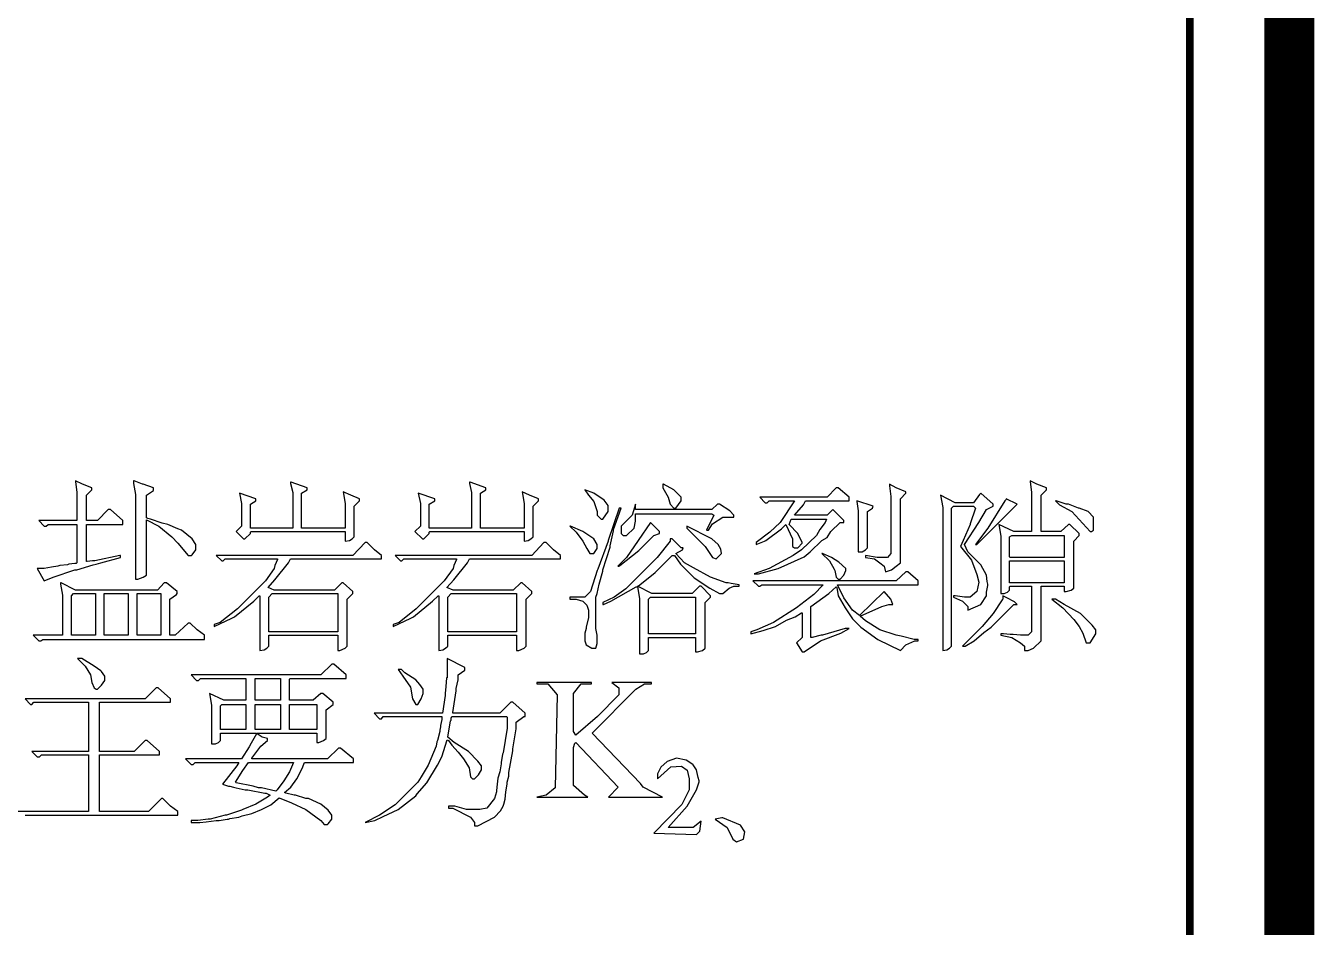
# Model space of a CAD drawing. Extents: x 94 to 452, y -72 to 1042.
# Drawn here: x 425.83 to 451.73, y 208.45 to 226.56 of the extents above; entities that cross this region are included whole.
import ezdxf

# ---------------------------------------------------------------- set-up
doc = ezdxf.new("R2010")
doc.units = 0
doc.header["$MEASUREMENT"] = 0
doc.layers.add('TREE_LAYER', color=7, linetype='Continuous')

msp = doc.modelspace()

# ---------------------------------------------------------------- linework, layer by layer
at = {"layer": 'TREE_LAYER'}
for points, const_width, elevation in [([(451.22612, 995.005583), (451.22612, 11.113007), (451.22612, 10.313007), (451.22612, -71.498816), (94.22612, -71.498816), (94.22612, -69.496695), (94.22612, 9.432416), (94.22612, 10.313007), (94.22612, 11.113007), (94.22612, 13.086307)], 1, 2891.008799), ([(96.22612, 13.086307), (96.22612, 11.113007), (96.22612, 10.313007), (96.22612, 9.432416), (96.22612, 9.432416), (96.22612, -69.496695), (96.22612, -69.498816), (449.22612, -69.498816), (449.22612, -69.498816), (449.22612, 10.313007), (449.22612, 11.113007), (449.22612, 995.005583)], 0.15, 2875.008799)]:
    msp.add_lwpolyline(points, dxfattribs=dict(at, const_width=const_width, elevation=elevation))
at = {"layer": 'TREE_LAYER', "elevation": 1017}
for points in [[(426.829162, 217.419506), (426.829162, 217.419506), (426.829162, 217.405781), (426.856613, 217.186173), (426.856613, 216.623428), (426.856613, 216.623428), (426.087986, 216.623428), (426.19779, 216.513624), (426.238966, 216.513624), (426.280143, 216.541075), (426.856613, 216.541075), (426.856613, 216.541075), (426.856613, 215.772447), (426.842888, 215.758722), (426.815437, 215.758722), (426.691907, 215.744996), (426.664456, 215.731271), (426.513476, 215.717546), (426.4723, 215.70382), (426.34877, 215.690095), (426.19779, 215.662644), (426.060535, 215.662644), (426.19779, 215.415585), (426.376221, 215.484212), (426.815437, 215.635193), (426.856613, 215.635193), (427.186025, 215.731271), (427.240927, 215.744996), (427.337005, 215.772447), (427.735045, 215.882251), (427.735045, 215.923428), (427.721319, 215.923428), (427.213476, 215.813624), (427.1723, 215.813624), (427.062496, 215.799898), (427.04877, 215.799898), (427.04877, 216.541075), (427.04877, 216.541075), (427.776221, 216.541075), (427.776221, 216.623428), (427.529162, 216.843036), (427.487986, 216.843036), (427.268378, 216.623428), (427.04877, 216.623428), (427.04877, 216.623428), (427.04877, 217.131271), (427.158574, 217.241075), (427.158574, 217.282251), (426.966417, 217.350879), (426.829162, 217.419506), (426.829162, 217.419506)], [(428.009554, 217.419506), (427.995829, 217.419506), (427.995829, 217.364604), (428.037005, 217.144996), (428.037005, 215.443036), (428.078182, 215.443036), (428.187986, 215.484212), (428.256613, 215.525389), (428.256613, 216.623428), (428.256613, 216.637153), (428.503672, 216.513624), (428.764456, 216.294016), (428.887986, 216.170487), (429.093868, 215.923428), (429.162496, 215.923428), (429.176221, 215.937153), (429.244849, 216.033232), (429.244849, 216.143036), (429.176221, 216.25284), (428.956613, 216.431271), (428.887986, 216.458722), (428.682104, 216.541075), (428.5723, 216.568526), (428.338966, 216.650879), (428.284064, 216.664604), (428.256613, 216.67833), (428.256613, 217.131271), (428.393868, 217.227349), (428.393868, 217.241075), (428.393868, 217.282251), (428.187986, 217.350879), (428.17426, 217.350879), (428.009554, 217.419506), (428.009554, 217.419506)], [(431.166072, 217.392055), (431.152347, 217.392055), (431.152347, 217.364604), (431.193523, 217.186173), (431.193523, 216.472447), (431.179798, 216.472447), (430.356268, 216.472447), (430.342543, 216.472447), (430.342543, 216.95284), (430.452347, 217.021467), (430.452347, 217.021467), (430.452347, 217.062644), (430.122935, 217.172447), (430.164111, 216.966565), (430.164111, 216.513624), (430.054307, 216.40382), (430.205288, 216.25284), (430.232739, 216.25284), (430.342543, 216.362644), (430.342543, 216.390095), (430.356268, 216.40382), (432.250386, 216.40382), (432.250386, 216.390095), (432.250386, 216.211663), (432.332739, 216.225389), (432.387641, 216.25284), (432.428817, 216.294016), (432.428817, 216.911663), (432.538621, 217.021467), (432.538621, 217.062644), (432.36019, 217.131271), (432.209209, 217.199898), (432.250386, 216.966565), (432.250386, 216.472447), (432.250386, 216.472447), (431.371955, 216.472447), (431.371955, 216.472447), (431.371955, 217.172447), (431.481758, 217.241075), (431.481758, 217.241075), (431.481758, 217.282251), (431.166072, 217.392055), (431.166072, 217.392055)], [(434.761806, 217.392055), (434.74808, 217.392055), (434.74808, 217.364604), (434.789257, 217.186173), (434.789257, 216.472447), (434.775531, 216.472447), (433.952002, 216.472447), (433.938276, 216.472447), (433.938276, 216.95284), (434.04808, 217.021467), (434.04808, 217.021467), (434.04808, 217.062644), (433.718668, 217.172447), (433.759845, 216.966565), (433.759845, 216.513624), (433.650041, 216.40382), (433.801021, 216.25284), (433.828472, 216.25284), (433.938276, 216.362644), (433.938276, 216.390095), (433.952002, 216.40382), (435.846119, 216.40382), (435.846119, 216.390095), (435.846119, 216.211663), (435.928472, 216.225389), (435.983374, 216.25284), (436.024551, 216.294016), (436.024551, 216.911663), (436.134355, 217.021467), (436.134355, 217.062644), (435.955923, 217.131271), (435.804943, 217.199898), (435.846119, 216.966565), (435.846119, 216.472447), (435.846119, 216.472447), (434.967688, 216.472447), (434.967688, 216.472447), (434.967688, 217.172447), (435.077492, 217.241075), (435.077492, 217.241075), (435.077492, 217.282251), (434.761806, 217.392055), (434.761806, 217.392055)], [(438.645774, 217.350879), (438.632049, 217.350879), (438.632049, 217.282251), (438.741853, 217.090095), (438.783029, 216.95284), (438.851657, 216.870487), (438.892833, 216.870487), (439.002637, 217.021467), (439.002637, 217.090095), (438.851657, 217.241075), (438.645774, 217.350879), (438.645774, 217.350879)], [(442.159155, 217.282251), (442.117978, 217.282251), (441.939547, 217.090095), (440.580723, 217.090095), (440.690527, 216.980291), (440.731704, 216.980291), (440.77288, 217.021467), (441.266998, 217.021467), (441.280723, 217.021467), (440.992488, 216.582251), (440.786606, 216.390095), (440.512096, 216.184212), (440.512096, 216.143036), (440.676802, 216.211663), (440.704253, 216.225389), (441.019939, 216.458722), (441.102292, 216.541075), (441.239547, 216.25284), (441.239547, 216.101859), (441.280723, 216.074408), (441.349351, 216.074408), (441.431704, 216.170487), (441.431704, 216.184212), (441.349351, 216.362644), (441.170919, 216.541075), (441.212096, 216.650879), (441.212096, 216.650879), (441.912096, 216.650879), (441.925821, 216.650879), (441.89837, 216.582251), (441.788566, 216.444996), (441.719939, 216.321467), (441.417978, 216.033232), (441.253272, 215.923428), (440.77288, 215.662644), (440.470919, 215.55284), (440.553272, 215.55284), (440.951312, 215.662644), (441.47288, 215.895977), (441.59641, 215.992055), (441.829743, 216.225389), (441.939547, 216.280291), (442.008174, 216.40382), (442.200331, 216.582251), (442.268959, 216.582251), (442.268959, 216.623428), (442.049351, 216.843036), (441.939547, 216.733232), (441.280723, 216.733232), (441.280723, 216.733232), (441.459155, 216.939114), (441.500331, 217.021467), (442.378763, 217.021467), (442.378763, 217.090095), (442.159155, 217.282251), (442.159155, 217.282251)], [(443.188566, 217.350879), (443.188566, 217.350879), (443.188566, 217.323428), (443.216017, 217.10382), (443.216017, 215.964604), (443.14739, 215.882251), (442.941508, 215.882251), (442.708174, 215.923428), (442.708174, 215.882251), (442.886606, 215.8548), (442.99641, 215.772447), (443.078763, 215.70382), (443.106214, 215.594016), (443.229743, 215.635193), (443.325821, 215.70382), (443.408174, 215.772447), (443.408174, 217.062644), (443.517978, 217.172447), (443.517978, 217.199898), (443.325821, 217.282251), (443.188566, 217.350879), (443.188566, 217.350879)], [(446.015672, 217.419506), (446.015672, 217.419506), (446.015672, 217.405781), (446.043123, 217.186173), (446.043123, 216.40382), (446.043123, 216.40382), (445.686261, 216.40382), (445.3843, 216.541075), (445.425476, 216.307742), (445.425476, 215.1548), (445.494104, 215.1548), (445.562731, 215.182251), (445.603908, 215.223428), (445.603908, 215.292055), (445.617633, 215.305781), (446.043123, 215.305781), (446.043123, 215.292055), (446.043123, 214.386173), (445.974496, 214.317546), (445.823516, 214.317546), (445.823516, 214.317546), (445.672535, 214.331271), (445.617633, 214.331271), (445.480378, 214.344996), (445.466653, 214.344996), (445.425476, 214.344996), (445.425476, 214.317546), (445.645084, 214.276369), (445.823516, 214.166565), (445.905868, 214.097938), (445.905868, 214.015585), (445.974496, 214.015585), (446.0843, 214.056761), (446.23528, 214.207742), (446.23528, 215.292055), (446.23528, 215.305781), (446.701947, 215.305781), (446.701947, 215.292055), (446.701947, 215.195977), (446.743123, 215.195977), (446.839202, 215.223428), (446.894104, 215.264604), (446.894104, 216.211663), (447.003908, 216.321467), (447.003908, 216.362644), (446.811751, 216.541075), (446.7843, 216.541075), (446.633319, 216.40382), (446.23528, 216.40382), (446.23528, 216.40382), (446.23528, 217.131271), (446.345084, 217.241075), (446.345084, 217.282251), (446.152927, 217.350879), (446.015672, 217.419506), (446.015672, 217.419506)], [(437.067343, 217.241075), (437.067343, 217.241075), (437.13597, 217.131271), (437.245774, 217.007742), (437.314402, 216.801859), (437.314402, 216.733232), (437.396755, 216.650879), (437.424206, 216.650879), (437.53401, 216.801859), (437.53401, 216.911663), (437.53401, 216.925389), (437.451657, 217.035193), (437.245774, 217.172447), (437.067343, 217.241075), (437.067343, 217.241075)], [(442.529743, 217.021467), (442.529743, 217.021467), (442.529743, 217.007742), (442.557194, 216.815585), (442.557194, 215.992055), (442.639547, 215.992055), (442.708174, 216.033232), (442.749351, 216.074408), (442.749351, 216.801859), (442.845429, 216.870487), (442.859155, 216.911663), (442.529743, 217.021467), (442.529743, 217.021467)], [(445.027437, 217.172447), (444.999986, 217.144996), (444.876457, 216.980291), (444.505868, 216.980291), (444.217633, 217.131271), (444.25881, 216.884212), (444.25881, 214.015585), (444.341163, 214.02931), (444.396065, 214.056761), (444.437241, 214.097938), (444.437241, 216.870487), (444.478418, 216.911663), (444.876457, 216.911663), (444.917633, 216.870487), (444.807829, 216.5548), (444.807829, 216.541075), (444.670574, 216.225389), (444.615672, 216.101859), (444.83528, 215.827349), (444.945084, 215.539114), (444.986261, 215.388134), (444.945084, 215.195977), (444.807829, 215.086173), (444.766653, 215.086173), (444.766653, 215.086173), (444.698025, 215.086173), (444.505868, 215.113624), (444.478418, 215.113624), (444.478418, 215.086173), (444.656849, 215.00382), (444.766653, 214.894016), (444.766653, 214.825389), (444.766653, 214.825389), (445.027437, 214.935193), (445.137241, 215.113624), (445.137241, 215.182251), (445.164692, 215.319506), (445.164692, 215.346957), (445.150967, 215.401859), (445.137241, 215.525389), (445.027437, 215.731271), (444.766653, 215.992055), (444.698025, 216.143036), (444.986261, 216.582251), (445.137241, 216.843036), (445.274496, 216.911663), (445.274496, 216.95284), (445.027437, 217.172447), (445.027437, 217.172447)], [(445.53528, 217.062644), (445.53528, 217.048918), (445.507829, 217.021467), (445.164692, 216.472447), (444.917633, 216.143036), (444.945084, 216.143036), (445.754888, 216.95284), (445.53528, 217.062644), (445.53528, 217.062644)], [(446.537241, 217.021467), (446.523516, 217.021467), (446.605868, 216.939114), (446.852927, 216.801859), (447.223516, 216.40382), (447.250967, 216.40382), (447.292143, 216.431271), (447.292143, 216.692055), (447.182339, 216.801859), (447.003908, 216.870487), (446.990182, 216.870487), (446.7843, 216.95284), (446.743123, 216.95284), (446.537241, 217.021467), (446.537241, 217.021467)], [(437.794794, 216.870487), (437.753617, 216.870487), (437.753617, 216.870487), (437.53401, 216.225389), (437.53401, 216.211663), (437.328127, 215.648918), (437.314402, 215.621467), (437.177147, 215.195977), (437.067343, 215.086173), (436.765382, 215.086173), (436.765382, 215.044996), (436.888912, 215.044996), (437.026166, 215.00382), (437.108519, 214.921467), (437.13597, 214.825389), (437.13597, 214.674408), (437.094794, 214.482251), (437.094794, 214.4548), (437.067343, 214.358722), (437.067343, 214.207742), (437.094794, 214.125389), (437.204598, 214.056761), (437.286951, 214.056761), (437.314402, 214.15284), (437.314402, 214.317546), (437.286951, 214.4548), (437.286951, 215.086173), (437.314402, 215.1548), (437.355578, 215.346957), (437.424206, 215.607742), (437.424206, 215.635193), (437.575186, 216.088134), (437.575186, 216.115585), (437.643813, 216.417546), (437.643813, 216.444996), (437.794794, 216.870487), (437.794794, 216.870487)], [(438.083029, 216.95284), (438.014402, 216.733232), (437.794794, 216.513624), (437.794794, 216.362644), (437.83597, 216.321467), (437.904598, 216.321467), (438.055578, 216.472447), (438.083029, 216.609702), (438.083029, 216.760683), (438.096755, 216.760683), (439.620284, 216.760683), (439.661461, 216.733232), (439.51048, 216.431271), (439.551657, 216.431271), (439.63401, 216.5548), (439.839892, 216.692055), (440.0595, 216.692055), (440.0595, 216.733232), (439.977147, 216.815585), (439.771264, 216.95284), (439.730088, 216.95284), (439.620284, 216.843036), (438.096755, 216.843036), (438.083029, 216.843036), (438.083029, 216.95284), (438.083029, 216.95284)], [(436.779108, 216.513624), (436.765382, 216.513624), (436.888912, 216.390095), (437.026166, 216.211663), (437.108519, 216.060683), (437.163421, 215.964604), (437.177147, 215.964604), (437.245774, 215.964604), (437.314402, 216.060683), (437.314402, 216.143036), (437.245774, 216.25284), (437.026166, 216.40382), (436.779108, 216.513624), (436.779108, 216.513624)], [(438.38499, 216.582251), (438.137931, 216.225389), (437.904598, 215.882251), (437.726166, 215.70382), (437.753617, 215.70382), (437.767343, 215.717546), (438.151657, 216.019506), (438.453617, 216.321467), (438.563421, 216.362644), (438.563421, 216.40382), (438.38499, 216.582251), (438.38499, 216.582251)], [(439.112441, 216.513624), (439.112441, 216.513624), (439.112441, 216.472447), (439.483029, 216.101859), (439.63401, 215.882251), (439.702637, 215.8548), (439.812441, 215.964604), (439.798715, 216.046957), (439.743813, 216.143036), (439.620284, 216.25284), (439.112441, 216.513624), (439.112441, 216.513624)], [(438.824206, 216.25284), (438.783029, 216.25284), (438.783029, 216.211663), (438.522245, 215.882251), (437.890872, 215.250879), (437.657539, 215.086173), (437.424206, 214.976369), (437.424206, 214.935193), (437.437931, 214.935193), (437.588912, 215.00382), (438.096755, 215.292055), (438.11048, 215.292055), (438.124206, 215.292055), (438.165382, 215.058722), (438.165382, 213.946957), (438.247735, 213.946957), (438.302637, 213.974408), (438.343813, 214.015585), (438.343813, 214.276369), (438.343813, 214.276369), (439.290872, 214.276369), (439.290872, 214.276369), (439.290872, 213.988134), (439.332049, 213.988134), (439.428127, 214.015585), (439.483029, 214.056761), (439.483029, 214.976369), (439.592833, 215.086173), (439.592833, 215.113624), (439.400676, 215.305781), (439.373225, 215.305781), (439.222245, 215.1548), (438.412441, 215.1548), (438.124206, 215.305781), (438.137931, 215.305781), (438.481068, 215.580291), (438.824206, 215.923428), (438.865382, 215.923428), (438.988912, 215.744996), (439.263421, 215.470487), (439.579108, 215.264604), (439.771264, 215.1548), (439.839892, 215.1548), (439.963421, 215.264604), (440.0595, 215.305781), (440.169304, 215.305781), (440.169304, 215.333232), (440.004598, 215.360683), (439.949696, 215.374408), (439.908519, 215.374408), (439.592833, 215.484212), (439.249696, 215.676369), (439.071264, 215.772447), (438.892833, 215.964604), (439.030088, 216.033232), (439.043813, 216.074408), (439.002637, 216.074408), (438.824206, 216.25284), (438.824206, 216.25284)], [(445.645084, 216.321467), (445.645084, 216.321467), (446.701947, 216.321467), (446.701947, 216.321467), (446.701947, 215.895977), (446.701947, 215.882251), (445.617633, 215.882251), (445.603908, 215.895977), (445.603908, 216.294016), (445.645084, 216.321467), (445.645084, 216.321467)], [(432.689602, 216.184212), (432.648425, 216.184212), (432.401366, 215.923428), (429.656268, 215.923428), (429.766072, 215.813624), (429.793523, 215.813624), (429.8347, 215.8548), (430.891562, 215.8548), (430.891562, 215.841075), (430.83666, 215.717546), (430.822935, 215.662644), (430.644504, 215.415585), (430.081758, 214.85284), (429.738621, 214.57833), (429.615092, 214.537153), (429.615092, 214.495977), (429.971955, 214.660683), (430.026857, 214.688134), (430.41117, 215.00382), (430.520974, 215.113624), (430.5347, 215.113624), (430.5347, 214.015585), (430.617053, 214.02931), (430.671955, 214.056761), (430.713131, 214.097938), (430.713131, 214.30382), (430.713131, 214.317546), (432.099406, 214.317546), (432.099406, 214.30382), (432.099406, 214.015585), (432.140582, 214.015585), (432.250386, 214.056761), (432.291562, 214.097938), (432.291562, 215.044996), (432.401366, 215.1548), (432.401366, 215.195977), (432.209209, 215.374408), (432.181758, 215.374408), (432.030778, 215.223428), (430.822935, 215.223428), (430.699406, 215.27833), (430.83666, 215.42931), (431.11117, 215.772447), (431.152347, 215.8548), (432.977837, 215.8548), (432.977837, 215.923428), (432.840582, 216.033232), (432.689602, 216.184212), (432.689602, 216.184212)], [(436.285335, 216.184212), (436.244159, 216.184212), (435.9971, 215.923428), (433.252002, 215.923428), (433.361806, 215.813624), (433.389257, 215.813624), (433.430433, 215.8548), (434.487296, 215.8548), (434.487296, 215.841075), (434.432394, 215.717546), (434.418668, 215.662644), (434.240237, 215.415585), (433.677492, 214.85284), (433.334355, 214.57833), (433.210825, 214.537153), (433.210825, 214.495977), (433.567688, 214.660683), (433.62259, 214.688134), (434.006904, 215.00382), (434.116708, 215.113624), (434.130433, 215.113624), (434.130433, 214.015585), (434.212786, 214.02931), (434.267688, 214.056761), (434.308864, 214.097938), (434.308864, 214.30382), (434.308864, 214.317546), (435.695139, 214.317546), (435.695139, 214.30382), (435.695139, 214.015585), (435.736315, 214.015585), (435.846119, 214.056761), (435.887296, 214.097938), (435.887296, 215.044996), (435.9971, 215.1548), (435.9971, 215.195977), (435.804943, 215.374408), (435.777492, 215.374408), (435.626511, 215.223428), (434.418668, 215.223428), (434.295139, 215.27833), (434.432394, 215.42931), (434.706904, 215.772447), (434.74808, 215.8548), (436.57357, 215.8548), (436.57357, 215.923428), (436.436315, 216.033232), (436.285335, 216.184212), (436.285335, 216.184212)], [(441.843468, 215.964604), (441.829743, 215.964604), (441.980723, 215.813624), (442.076802, 215.648918), (442.090527, 215.621467), (442.117978, 215.484212), (442.159155, 215.443036), (442.200331, 215.443036), (442.268959, 215.525389), (442.310135, 215.621467), (442.310135, 215.662644), (442.17288, 215.786173), (442.0219, 215.882251), (441.843468, 215.964604), (441.843468, 215.964604)], [(445.603908, 215.813624), (445.617633, 215.813624), (446.701947, 215.813624), (446.701947, 215.813624), (446.701947, 215.374408), (446.701947, 215.374408), (445.617633, 215.374408), (445.603908, 215.374408), (445.603908, 215.813624), (445.603908, 215.813624)], [(443.559155, 215.594016), (443.517978, 215.594016), (443.325821, 215.415585), (440.443468, 215.415585), (440.553272, 215.305781), (440.580723, 215.305781), (440.6219, 215.333232), (441.857194, 215.333232), (441.857194, 215.333232), (441.665037, 215.141075), (441.3219, 214.866565), (440.855233, 214.57833), (440.525821, 214.427349), (440.402292, 214.386173), (440.402292, 214.344996), (440.649351, 214.413624), (440.89641, 214.495977), (441.116017, 214.619506), (441.294449, 214.688134), (441.417978, 214.770487), (441.431704, 214.770487), (441.431704, 214.276369), (441.3219, 214.166565), (441.431704, 213.988134), (441.47288, 213.988134), (441.802292, 214.207742), (442.214057, 214.358722), (442.378763, 214.4548), (442.29641, 214.4548), (441.843468, 214.317546), (441.816017, 214.317546), (441.637586, 214.276369), (441.610135, 214.276369), (441.610135, 214.894016), (441.966998, 215.1548), (442.117978, 215.292055), (442.131704, 215.27833), (442.159155, 215.113624), (442.29641, 214.866565), (442.44739, 214.646957), (442.612096, 214.482251), (442.955233, 214.235193), (443.408174, 214.015585), (443.517978, 214.125389), (443.69641, 214.207742), (443.765037, 214.207742), (443.765037, 214.235193), (443.682684, 214.235193), (443.4219, 214.30382), (443.325821, 214.317546), (442.99641, 214.427349), (442.708174, 214.605781), (442.59837, 214.701859), (443.037586, 214.894016), (443.174841, 214.935193), (443.257194, 214.935193), (443.216017, 215.044996), (443.078763, 215.195977), (442.584645, 214.715585), (442.44739, 214.825389), (442.268959, 215.072447), (442.145429, 215.333232), (442.145429, 215.333232), (443.765037, 215.333232), (443.765037, 215.415585), (443.559155, 215.594016), (443.559155, 215.594016)], [(426.540927, 215.374408), (426.527202, 215.374408), (426.527202, 215.346957), (426.568378, 215.127349), (426.568378, 214.317546), (426.568378, 214.317546), (425.978182, 214.317546), (426.087986, 214.207742), (426.129162, 214.207742), (426.170339, 214.235193), (429.42328, 214.235193), (429.42328, 214.317546), (429.2723, 214.427349), (429.135045, 214.564604), (429.093868, 214.564604), (428.833084, 214.317546), (428.737005, 214.317546), (428.72328, 214.317546), (428.72328, 215.044996), (428.860535, 215.141075), (428.87426, 215.1548), (428.87426, 215.195977), (428.654653, 215.374408), (428.613476, 215.374408), (428.476221, 215.223428), (426.829162, 215.223428), (426.540927, 215.374408), (426.540927, 215.374408)], [(426.787986, 215.1548), (426.787986, 215.1548), (427.227202, 215.1548), (427.227202, 215.1548), (427.227202, 214.317546), (427.227202, 214.317546), (426.760535, 214.317546), (426.746809, 214.317546), (426.746809, 215.113624), (426.787986, 215.1548), (426.787986, 215.1548)], [(427.405633, 215.1548), (427.419358, 215.1548), (427.886025, 215.1548), (427.886025, 215.1548), (427.886025, 214.317546), (427.886025, 214.317546), (427.419358, 214.317546), (427.405633, 214.317546), (427.405633, 215.1548), (427.405633, 215.1548)], [(428.064456, 215.1548), (428.078182, 215.1548), (428.544849, 215.1548), (428.544849, 215.1548), (428.544849, 214.317546), (428.544849, 214.317546), (428.078182, 214.317546), (428.064456, 214.317546), (428.064456, 215.1548), (428.064456, 215.1548)], [(430.781758, 215.1548), (430.781758, 215.1548), (432.099406, 215.1548), (432.099406, 215.1548), (432.099406, 214.386173), (432.099406, 214.386173), (430.713131, 214.386173), (430.713131, 214.386173), (430.713131, 215.086173), (430.781758, 215.1548), (430.781758, 215.1548)], [(434.377492, 215.1548), (434.377492, 215.1548), (435.695139, 215.1548), (435.695139, 215.1548), (435.695139, 214.386173), (435.695139, 214.386173), (434.308864, 214.386173), (434.308864, 214.386173), (434.308864, 215.086173), (434.377492, 215.1548), (434.377492, 215.1548)], [(438.371264, 215.072447), (438.38499, 215.086173), (439.290872, 215.086173), (439.290872, 215.072447), (439.290872, 214.358722), (439.290872, 214.344996), (438.343813, 214.344996), (438.343813, 214.358722), (438.343813, 215.044996), (438.371264, 215.072447), (438.371264, 215.072447)], [(445.466653, 215.113624), (445.466653, 215.113624), (445.466653, 215.044996), (445.452927, 215.031271), (445.274496, 214.756761), (445.054888, 214.495977), (444.656849, 214.097938), (444.698025, 214.097938), (444.711751, 214.097938), (444.890182, 214.207742), (445.082339, 214.372447), (445.233319, 214.482251), (445.686261, 214.935193), (445.754888, 214.935193), (445.699986, 214.990095), (445.549006, 215.072447), (445.466653, 215.113624), (445.466653, 215.113624)], [(446.523516, 215.044996), (446.454888, 215.044996), (446.674496, 214.866565), (446.894104, 214.633232), (447.003908, 214.495977), (447.072535, 214.358722), (447.141163, 214.166565), (447.223516, 214.166565), (447.333319, 214.344996), (447.333319, 214.427349), (447.264692, 214.523428), (447.031359, 214.756761), (446.701947, 214.935193), (446.523516, 215.044996), (446.523516, 215.044996)], [(426.953037, 213.850879), (426.870684, 213.850879), (427.021664, 213.699898), (427.131468, 213.521467), (427.158919, 213.370487), (427.200096, 213.260683), (427.241272, 213.233232), (427.268723, 213.233232), (427.351076, 213.315585), (427.419703, 213.411663), (427.419703, 213.480291), (427.419703, 213.494016), (427.351076, 213.590095), (427.337351, 213.60382), (427.200096, 213.699898), (426.953037, 213.850879), (426.953037, 213.850879)], [(432.019408, 213.741075), (431.978231, 213.741075), (431.758623, 213.521467), (429.15078, 213.521467), (429.260584, 213.411663), (429.301761, 213.411663), (429.342937, 213.45284), (430.248819, 213.45284), (430.248819, 213.439114), (430.248819, 213.013624), (430.248819, 213.013624), (429.809604, 213.013624), (429.521368, 213.150879), (429.562545, 212.917546), (429.562545, 212.135193), (429.644898, 212.135193), (429.6998, 212.162644), (429.740976, 212.20382), (429.740976, 212.341075), (429.740976, 212.3548), (430.468427, 212.3548), (430.468427, 212.341075), (430.358623, 212.148918), (430.317447, 212.080291), (430.166467, 211.833232), (429.040976, 211.833232), (429.15078, 211.723428), (429.191957, 211.723428), (429.233133, 211.764604), (430.111565, 211.764604), (430.111565, 211.764604), (430.070388, 211.695977), (429.782153, 211.325389), (429.905682, 211.284212), (429.933133, 211.284212), (430.001761, 211.270487), (430.056663, 211.256761), (430.235094, 211.215585), (430.289996, 211.215585), (430.633133, 211.146957), (430.660584, 211.146957), (430.742937, 211.105781), (430.688035, 211.064604), (430.454702, 210.927349), (430.193918, 210.817546), (430.166467, 210.80382), (429.864506, 210.707742), (429.837055, 210.707742), (429.535094, 210.625389), (429.493918, 210.625389), (429.288035, 210.597938), (429.15078, 210.597938), (429.15078, 210.556761), (429.329212, 210.556761), (429.452741, 210.570487), (429.658623, 210.597938), (429.686074, 210.597938), (429.713525, 210.597938), (429.878231, 210.625389), (429.905682, 210.625389), (429.933133, 210.639114), (430.111565, 210.666565), (430.180192, 210.694016), (430.372349, 210.735193), (430.564506, 210.817546), (430.756663, 210.913624), (430.921368, 211.050879), (431.168427, 210.9548), (431.456663, 210.817546), (431.758623, 210.597938), (431.827251, 210.515585), (431.895878, 210.515585), (431.909604, 210.52931), (431.978231, 210.625389), (431.978231, 210.707742), (431.909604, 210.80382), (431.758623, 210.927349), (431.511565, 211.037153), (431.456663, 211.037153), (431.25078, 211.105781), (431.223329, 211.105781), (431.058623, 211.146957), (431.031172, 211.160683), (431.154702, 211.270487), (431.278231, 211.435193), (431.388035, 211.6548), (431.401761, 211.695977), (431.429212, 211.764604), (432.417447, 211.764604), (432.417447, 211.833232), (432.156663, 212.05284), (432.115486, 212.05284), (431.895878, 211.833232), (430.372349, 211.833232), (430.372349, 211.846957), (430.55078, 212.094016), (430.688035, 212.20382), (430.688035, 212.244996), (430.578231, 212.272447), (430.482153, 212.341075), (430.482153, 212.341075), (430.482153, 212.3548), (431.67627, 212.3548), (431.67627, 212.341075), (431.67627, 212.162644), (431.717447, 212.162644), (431.813525, 212.20382), (431.868427, 212.244996), (431.868427, 212.821467), (432.005682, 212.931271), (432.005682, 212.931271), (432.005682, 212.972447), (431.7998, 213.150879), (431.758623, 213.150879), (431.607643, 213.013624), (431.140976, 213.013624), (431.127251, 213.013624), (431.127251, 213.439114), (431.140976, 213.45284), (432.266467, 213.45284), (432.266467, 213.521467), (432.019408, 213.741075), (432.019408, 213.741075)], [(434.299504, 213.850879), (434.299504, 213.850879), (434.299504, 213.466565), (434.285779, 213.466565), (434.272053, 213.288134), (434.258328, 213.150879), (434.258328, 213.109702), (434.203426, 212.75284), (432.830877, 212.75284), (432.940681, 212.643036), (432.981857, 212.643036), (433.009308, 212.684212), (434.1897, 212.684212), (434.1897, 212.670487), (434.1897, 212.670487), (434.1897, 212.62931), (434.162249, 212.505781), (434.162249, 212.47833), (434.148524, 212.409702), (434.148524, 212.382251), (434.107347, 212.20382), (434.093622, 212.176369), (434.079896, 212.094016), (433.91519, 211.709702), (433.777935, 211.476369), (433.709308, 211.366565), (433.256367, 210.913624), (432.940681, 210.707742), (432.652445, 210.556761), (432.844602, 210.597938), (433.009308, 210.680291), (433.311269, 210.817546), (433.668132, 211.092055), (433.695583, 211.133232), (433.887739, 211.35284), (434.107347, 211.709702), (434.1897, 211.874408), (434.299504, 212.217546), (434.326955, 212.20382), (434.395583, 212.107742), (434.519112, 211.970487), (434.628916, 211.833232), (434.73872, 211.6548), (434.766171, 211.476369), (434.807347, 211.435193), (434.848524, 211.435193), (434.930877, 211.517546), (434.985779, 211.613624), (434.985779, 211.695977), (434.917151, 211.792055), (434.724994, 211.984212), (434.436759, 212.162644), (434.31323, 212.272447), (434.368132, 212.601859), (434.381857, 212.615585), (434.381857, 212.656761), (434.395583, 212.684212), (435.493622, 212.684212), (435.507347, 212.670487), (435.507347, 212.450879), (435.424994, 211.956761), (435.411269, 211.92931), (435.383818, 211.764604), (435.383818, 211.737153), (435.356367, 211.572447), (435.31519, 211.448918), (435.301465, 211.325389), (435.287739, 211.201859), (435.287739, 211.174408), (435.246563, 211.037153), (435.095583, 210.844996), (434.958328, 210.817546), (434.930877, 210.817546), (434.683818, 210.817546), (434.450484, 210.886173), (434.326955, 210.886173), (434.326955, 210.844996), (434.409308, 210.844996), (434.766171, 210.666565), (434.848524, 210.556761), (434.848524, 210.488134), (434.917151, 210.488134), (435.246563, 210.666565), (435.370092, 210.790095), (435.424994, 210.886173), (435.43872, 210.927349), (435.466171, 211.023428), (435.479896, 211.174408), (435.507347, 211.325389), (435.507347, 211.366565), (435.534798, 211.490095), (435.534798, 211.558722), (435.617151, 211.997938), (435.617151, 212.039114), (435.685779, 212.437153), (435.685779, 212.574408), (435.836759, 212.684212), (435.86421, 212.684212), (435.86421, 212.75284), (435.617151, 212.972447), (435.575975, 212.972447), (435.356367, 212.75284), (434.409308, 212.75284), (434.409308, 212.766565), (434.477935, 213.205781), (434.477935, 213.246957), (434.519112, 213.425389), (434.519112, 213.521467), (434.656367, 213.617546), (434.656367, 213.631271), (434.656367, 213.672447), (434.299504, 213.850879), (434.299504, 213.850879)], [(430.440976, 213.439114), (430.440976, 213.45284), (430.948819, 213.45284), (430.948819, 213.439114), (430.948819, 213.013624), (430.948819, 213.013624), (430.440976, 213.013624), (430.440976, 213.013624), (430.440976, 213.439114), (430.440976, 213.439114)], [(433.379896, 213.631271), (433.311269, 213.631271), (433.407347, 213.494016), (433.558328, 213.274408), (433.599504, 213.041075), (433.668132, 212.931271), (433.709308, 212.931271), (433.777935, 213.041075), (433.819112, 213.150879), (433.819112, 213.233232), (433.750484, 213.32931), (433.668132, 213.425389), (433.448524, 213.562644), (433.379896, 213.631271), (433.379896, 213.631271)], [(428.490292, 213.260683), (428.449115, 213.260683), (428.229507, 213.041075), (425.813821, 213.041075), (425.923625, 212.931271), (425.951076, 212.931271), (425.992252, 212.972447), (427.090292, 212.972447), (427.090292, 212.972447), (427.090292, 211.984212), (427.090292, 211.984212), (425.951076, 211.984212), (426.06088, 211.874408), (426.102056, 211.874408), (426.143233, 211.915585), (427.090292, 211.915585), (427.090292, 211.901859), (427.090292, 210.776369), (427.090292, 210.776369), (425.621664, 210.776369)], [(425.813821, 210.707742), (428.888331, 210.707742), (428.888331, 210.776369), (428.737351, 210.886173), (428.58637, 211.037153), (428.558919, 211.037153), (428.298135, 210.776369), (427.3099, 210.776369), (427.3099, 210.776369), (427.3099, 211.901859), (427.3099, 211.915585), (428.517743, 211.915585), (428.517743, 211.984212), (428.270684, 212.20382), (428.229507, 212.20382), (428.0099, 211.984212), (427.3099, 211.984212), (427.3099, 211.984212), (427.3099, 212.972447), (427.3099, 212.972447), (428.737351, 212.972447), (428.737351, 213.041075), (428.490292, 213.260683), (428.490292, 213.260683)], [(437.197248, 213.370487), (436.099208, 213.370487), (436.099208, 213.343036), (436.318816, 213.343036), (436.510973, 213.123428), (436.469797, 211.256761), (436.291365, 211.105781), (436.099208, 211.064604), (437.12862, 211.064604), (437.059993, 211.105781), (436.840385, 211.297938), (436.840385, 212.066565), (436.867836, 212.148918), (436.881561, 212.162644), (437.732542, 211.270487), (437.540385, 211.064604), (438.624699, 211.064604), (438.240385, 211.270487), (438.185483, 211.339114), (437.210973, 212.3548), (438.089404, 213.233232), (438.267836, 213.343036), (438.405091, 213.343036), (438.405091, 213.370487), (437.609012, 213.370487), (437.746267, 213.260683), (437.746267, 213.123428), (437.320777, 212.684212), (436.881561, 212.313624), (436.840385, 212.382251), (436.840385, 213.150879), (436.991365, 213.343036), (437.197248, 213.343036), (437.197248, 213.370487), (437.197248, 213.370487)], [(429.768427, 212.931271), (429.782153, 212.931271), (430.248819, 212.931271), (430.248819, 212.931271), (430.248819, 212.423428), (430.248819, 212.423428), (429.740976, 212.423428), (429.740976, 212.423428), (429.740976, 212.90382), (429.768427, 212.931271), (429.768427, 212.931271)], [(430.440976, 212.931271), (430.440976, 212.931271), (430.948819, 212.931271), (430.948819, 212.931271), (430.948819, 212.423428), (430.948819, 212.423428), (430.440976, 212.423428), (430.440976, 212.423428), (430.440976, 212.931271), (430.440976, 212.931271)], [(431.127251, 212.931271), (431.140976, 212.931271), (431.67627, 212.931271), (431.67627, 212.931271), (431.67627, 212.423428), (431.67627, 212.423428), (431.140976, 212.423428), (431.127251, 212.423428), (431.127251, 212.931271), (431.127251, 212.931271)], [(439.103324, 211.812644), (438.90705, 211.84833), (438.719697, 211.785879), (438.594795, 211.669898), (438.523422, 211.536075), (438.523422, 211.437938), (438.791069, 211.67882), (439.005187, 211.687742), (439.121168, 211.607447), (439.165775, 211.437938), (439.165775, 211.214898), (439.014109, 210.920487), (438.45205, 210.340585), (439.30852, 210.31382), (439.379893, 210.385193), (439.406658, 210.581467), (439.246069, 210.456565), (438.791069, 210.456565), (438.73754, 210.456565), (439.121168, 210.8848), (439.30852, 211.214898), (439.335285, 211.295193), (439.36205, 211.375487), (439.36205, 211.39333), (439.344207, 211.464702), (439.317442, 211.580683), (439.30852, 211.616369), (439.246069, 211.714506), (439.237148, 211.723428), (439.103324, 211.812644), (439.103324, 211.812644)], [(430.303721, 211.764604), (430.317447, 211.764604), (431.195878, 211.764604), (431.209604, 211.764604), (431.127251, 211.572447), (431.017447, 211.394016), (430.880192, 211.215585), (430.852741, 211.188134), (430.564506, 211.256761), (430.509604, 211.256761), (430.3998, 211.284212), (430.056663, 211.35284), (430.042937, 211.366565), (430.193918, 211.599898), (430.303721, 211.764604), (430.303721, 211.764604)], [(439.837244, 210.65284), (439.819401, 210.65284), (439.685578, 210.626075), (439.92646, 210.456565), (440.04244, 210.224604), (440.113813, 210.171075), (440.256558, 210.224604), (440.283323, 210.367349), (440.194107, 210.501173), (439.837244, 210.65284), (439.837244, 210.65284)]]:
    msp.add_lwpolyline(points, dxfattribs=at)

doc.saveas('drawing.dxf')
